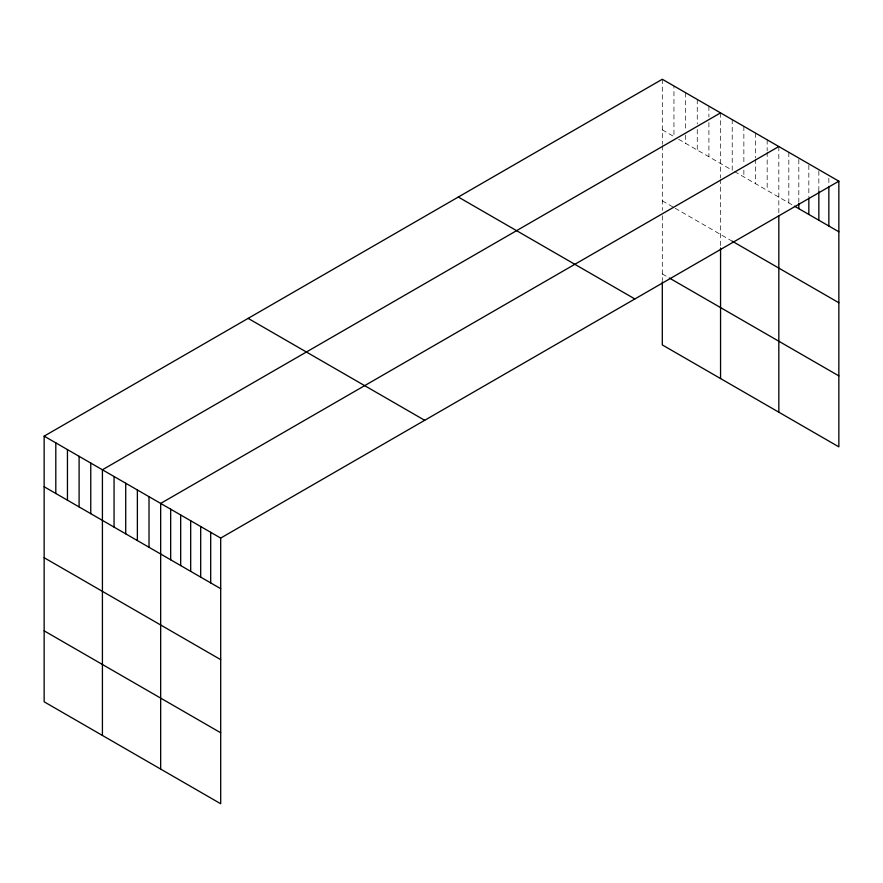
<?xml version="1.0" encoding="UTF-8"?>
<svg xmlns="http://www.w3.org/2000/svg" width="883" height="883" viewBox="0 0 883 883"><rect width="100%" height="100%" fill="white"/><g stroke="black" fill="none" stroke-linecap="round" stroke-linejoin="round"><path stroke-width="0.66" stroke-dasharray="4.42 3.31" d="M662.305 79.26L662.305 144.315M662.305 129.856L673.95 136.589L673.95 85.982M678.608 139.282L732.217 170.22L732.217 119.624M734.546 171.567L793.276 205.474M662.305 200.827L673.95 207.56M675.12 208.233L732.217 241.191M662.305 273.951L668.122 277.317M828.85 178.145L828.85 184.988M818.839 171.004L818.839 191.523M808.839 165.231L808.839 196.688M798.828 159.448L798.828 201.854M788.828 152.306L788.828 202.913M778.828 146.534L778.828 214.216M767.172 139.801L767.172 150.75M767.172 152.119L767.172 190.408M755.517 133.079L755.517 157.693M755.517 159.061L755.517 183.675M743.861 126.346L743.861 164.646M743.861 170.11L743.861 176.953M720.561 112.892L720.561 177.958M720.561 179.271L720.561 246.655M708.906 106.17L708.906 117.108M708.906 122.582L708.906 156.766M697.261 99.437L697.261 124.062M697.261 129.525L697.261 150.044M685.605 92.715L685.605 129.635M685.605 135.11L685.605 143.311M662.305 145.629L662.305 210.309M662.305 215.728L662.305 280.529"/><path stroke-width="1.32" d="M838.85 181.192L220.695 538.078L220.695 803.74L44.15 701.808L44.15 436.147L662.305 79.26L838.85 181.192L838.85 446.853L662.305 344.922L662.305 281.843M720.561 112.892L102.417 469.778L102.417 735.451M778.828 146.534L160.673 503.42L160.673 769.082M794.391 206.125L838.85 231.787M732.217 241.191L838.85 302.759M669.292 277.99L838.85 375.882M458.31 197.03L634.866 298.962M248.134 318.377L424.69 420.297M44.15 436.147L220.695 538.078M44.15 486.743L220.695 588.674M44.15 557.714L220.695 659.645M44.15 630.837L220.695 732.769M828.85 186.357L828.85 226.015M818.839 191.523L818.839 220.242M808.839 198.057L808.839 214.459M798.828 203.211L798.828 208.686M778.828 215.54L778.828 412.195M720.561 248.013L720.561 378.564M210.695 532.294L210.695 582.901M200.695 526.522L200.695 577.129M190.684 520.749L190.684 571.345M180.684 514.966L180.684 565.573M170.673 509.193L170.673 559.8M149.017 496.688L149.017 547.294M137.373 489.966L137.373 540.562M125.717 483.233L125.717 533.84M114.062 476.511L114.062 527.107M90.761 463.056L90.761 513.652M79.106 456.323L79.106 506.93M67.45 449.602L67.45 500.197M55.806 442.869L55.806 493.476"/></g></svg>
